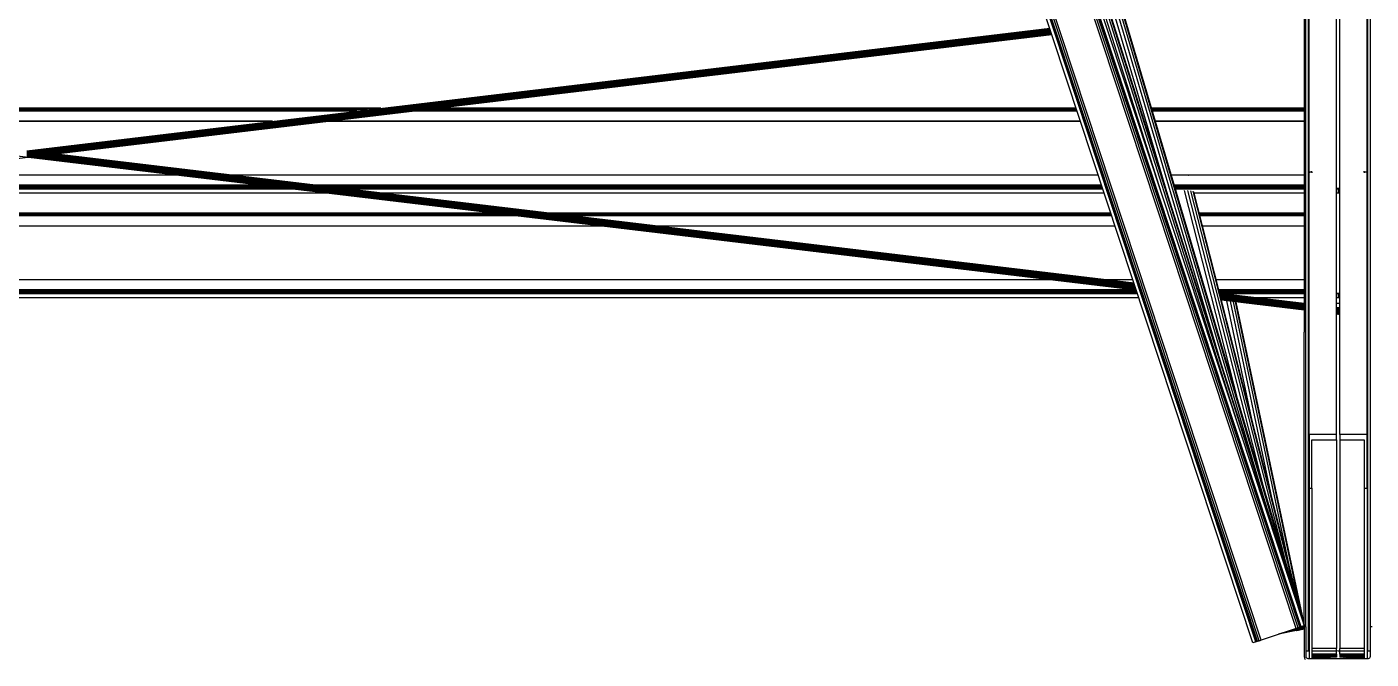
# Model space of a CAD drawing. Header units: millimetres. Extents: x 357 to 945, y 547 to 720.
# Drawn here: x 688.152 to 690.126, y 646.28 to 647.208 of the extents above; entities that cross this region are included whole.
import ezdxf

# ---------------------------------------------------------------- set-up
doc = ezdxf.new("R2010")
doc.units = ezdxf.units.MM
doc.layers.add('PLANTA-VIS', color=7, linetype='Continuous')

msp = doc.modelspace()

# ---------------------------------------------------------------- linework, layer by layer
at = {"layer": 'PLANTA-VIS', "extrusion": (0, 1, 0)}
for p, q in [((689.95181, 646.30351), (689.46528, 647.77796)), ((689.95656, 646.30507), (689.47042, 647.77833)), ((689.95714, 646.30526), (689.47105, 647.77838)), ((689.95878, 646.30581), (689.47283, 647.77851)), ((689.96125, 646.30662), (689.4755, 647.7787)), ((689.96416, 646.30758), (689.47865, 647.77893)), ((690.01544, 646.3245), (689.53419, 647.78295)), ((690.01834, 646.32546), (689.53733, 647.78317)), ((690.02081, 646.32627), (689.54, 647.78337)), ((690.02246, 646.32682), (689.54179, 647.7835)), ((690.02303, 646.32701), (689.54241, 647.78354)), ((690.02778, 646.32857), (689.54755, 647.78391)), ((690.0336, 646.29104), (690.0336, 647.73975)), ((690.0346, 646.99657), (690.0346, 647.73975)), ((690.0746, 646.60951), (690.0746, 647.73975)), ((690.0796, 646.60951), (690.0796, 647.73975)), ((690.1196, 646.99657), (690.1196, 647.73975)), ((690.1206, 646.29104), (690.1206, 647.73975)), ((690.0271, 647.69222), (690.0271, 646.75994)), ((690.0296, 646.32715), (690.0296, 647.69222)), ((690.1246, 646.32715), (690.1246, 647.69222)), ((689.81807, 646.96411), (689.6292, 647.5604)), ((689.92839, 646.62977), (689.63376, 647.55997)), ((690.00217, 646.4062), (689.63692, 647.55934)), ((690.02793, 646.32812), (689.63819, 647.55859)), ((689.82736, 646.96137), (689.73789, 647.2643)), ((689.90414, 646.71895), (689.74312, 647.26415)), ((689.9693, 646.51323), (689.74765, 647.26372)), ((690.01277, 646.37599), (689.75077, 647.26309)), ((690.02816, 646.32737), (689.75202, 647.26234)), ((686.5234, 646.82178), (689.65692, 647.19719)), ((689.78079, 646.82178), (686.64728, 647.19719)), ((688.1521, 647.02646), (689.65389, 647.20638)), ((688.1521, 647.02643), (689.6539, 647.20635)), ((688.1521, 647.02632), (689.65393, 647.20625)), ((688.1521, 647.02614), (689.65399, 647.20607)), ((688.1521, 647.02589), (689.65407, 647.20583)), ((688.1521, 647.02557), (689.65417, 647.20553)), ((688.1521, 647.02519), (689.65429, 647.20516)), ((688.1521, 647.02476), (689.65443, 647.20475)), ((688.1521, 647.02428), (689.65458, 647.20428)), ((688.1521, 647.02375), (689.65475, 647.20378)), ((688.1521, 647.02319), (689.65492, 647.20324)), ((688.1521, 647.02261), (689.65511, 647.20268)), ((688.1521, 647.02202), (689.6553, 647.20211)), ((688.1521, 647.02141), (689.65549, 647.20153)), ((688.1521, 647.02082), (689.65568, 647.20095)), ((688.1521, 647.02023), (689.65586, 647.20039)), ((688.1521, 647.01967), (689.65604, 647.19985)), ((688.1521, 647.01914), (689.65621, 647.19934)), ((688.1521, 647.01865), (689.65637, 647.19886)), ((688.1521, 647.0182), (689.65651, 647.19844)), ((688.1521, 647.01781), (689.65663, 647.19806)), ((688.1521, 647.01748), (689.65673, 647.19775)), ((688.1521, 647.01722), (689.65682, 647.19749)), ((688.1521, 647.01703), (689.65688, 647.19731)), ((688.15343, 647.01702), (689.65693, 647.19715)), ((688.67185, 647.08873), (687.63235, 647.08873)), ((688.6711, 647.08864), (687.63311, 647.08864)), ((688.66418, 647.08781), (687.64003, 647.08781)), ((688.65216, 647.08637), (687.65205, 647.08637)), ((688.6368, 647.08453), (687.66741, 647.08453)), ((689.6941, 647.08453), (688.71687, 647.08453)), ((689.69349, 647.08637), (688.73222, 647.08637)), ((689.69301, 647.08781), (688.74424, 647.08781)), ((689.69274, 647.08864), (688.75117, 647.08864)), ((689.69271, 647.08873), (688.75192, 647.08873)), ((690.0271, 647.08873), (689.8033, 647.08873)), ((690.0271, 647.08864), (689.80333, 647.08864)), ((690.0271, 647.08781), (689.80357, 647.08781)), ((690.0271, 647.08637), (689.804, 647.08637)), ((690.0271, 647.08453), (689.80454, 647.08453)), ((688.51301, 647.0697), (687.7912, 647.0697)), ((688.50993, 647.06933), (687.79428, 647.06933)), ((689.69911, 647.06933), (688.58999, 647.06933)), ((689.69899, 647.0697), (688.59308, 647.0697)), ((690.0271, 647.0697), (689.80892, 647.0697)), ((690.0271, 647.06933), (689.80903, 647.06933)), ((689.78081, 646.82174), (688.1521, 647.01686)), ((689.78075, 646.82191), (688.15262, 647.01697)), ((689.78069, 646.82211), (688.15359, 647.01704)), ((689.7806, 646.82238), (688.15469, 647.01717)), ((689.78048, 646.82272), (688.15606, 647.01734)), ((689.78035, 646.82313), (688.15769, 647.01753)), ((689.7802, 646.82359), (688.15954, 647.01775)), ((689.78003, 646.8241), (688.16159, 647.018)), ((689.77985, 646.82466), (688.16381, 647.01827)), ((689.77965, 646.82524), (688.16615, 647.01855)), ((689.77945, 646.82585), (688.1686, 647.01884)), ((689.77925, 646.82647), (688.17109, 647.01914)), ((689.77904, 646.8271), (688.17361, 647.01944)), ((689.77883, 646.82772), (688.1761, 647.01974)), ((689.77863, 646.82833), (688.17853, 647.02003)), ((689.77844, 646.82891), (688.18085, 647.02031)), ((689.77826, 646.82945), (688.18304, 647.02057)), ((689.7781, 646.82996), (688.18506, 647.02081)), ((689.77795, 646.83041), (688.18687, 647.02103)), ((689.77782, 646.8308), (688.18845, 647.02122)), ((689.77771, 646.83113), (688.18977, 647.02138)), ((689.77762, 646.83139), (688.19082, 647.0215)), ((689.77756, 646.83158), (688.19157, 647.02159)), ((689.77752, 646.83169), (688.19201, 647.02164)), ((689.77751, 646.83172), (688.19214, 647.02166)), ((690.0346, 646.99495), (690.0346, 646.99657)), ((690.0386, 646.99495), (690.0386, 646.99657)), ((690.1156, 646.99495), (690.1156, 646.99657)), ((690.1196, 646.99495), (690.1196, 646.99657)), ((688.37145, 646.99059), (687.93276, 646.99059)), ((689.72509, 646.99059), (688.45152, 646.99059)), ((690.0271, 646.99059), (689.83228, 646.99059)), ((689.85775, 646.99059), (689.8581, 646.99068)), ((689.85775, 646.99059), (689.8581, 646.99068)), ((689.8581, 646.99068), (689.85906, 646.99092)), ((689.85813, 646.99059), (689.8581, 646.99068)), ((689.85915, 646.99059), (689.85906, 646.99092)), ((690.0346, 646.99495), (690.0346, 646.99379)), ((690.0386, 646.99495), (690.0346, 646.99495)), ((690.0346, 646.60951), (690.0346, 646.99379)), ((690.0386, 646.99495), (690.0386, 646.99379)), ((690.1156, 646.99495), (690.1156, 646.99379)), ((690.1196, 646.99495), (690.1156, 646.99495)), ((690.1196, 646.99495), (690.1196, 646.99379)), ((690.1196, 646.60951), (690.1196, 646.99379)), ((688.59248, 646.96411), (687.71173, 646.96411)), ((688.54273, 646.97007), (687.76148, 646.97007)), ((688.53722, 646.97073), (687.76699, 646.97073)), ((688.5262, 646.97205), (687.77801, 646.97205)), ((688.51151, 646.97381), (687.7927, 646.97381)), ((688.49523, 646.97576), (687.80897, 646.97576)), ((689.72999, 646.97576), (688.5753, 646.97576)), ((689.73063, 646.97381), (688.59158, 646.97381)), ((689.73121, 646.97205), (688.60627, 646.97205)), ((689.73165, 646.97073), (688.61729, 646.97073)), ((689.73186, 646.97007), (688.6228, 646.97007)), ((689.73383, 646.96411), (688.67254, 646.96411)), ((690.0271, 646.97576), (689.83666, 646.97576)), ((690.0271, 646.97381), (689.83724, 646.97381)), ((690.0271, 646.97205), (689.83776, 646.97205)), ((690.0271, 646.97073), (689.83815, 646.97073)), ((690.0271, 646.97007), (689.83834, 646.97007)), ((689.93043, 646.65828), (689.85147, 646.96805)), ((689.96791, 646.53139), (689.85665, 646.9679)), ((689.9997, 646.42374), (689.86111, 646.96747)), ((690.02093, 646.35185), (689.86418, 646.96684)), ((690.02825, 646.32715), (689.86539, 646.96609)), ((690.0271, 646.96411), (689.8659, 646.96411)), ((690.0771, 646.97073), (690.0746, 646.97073)), ((690.0771, 646.97007), (690.0746, 646.97007)), ((690.0771, 646.96411), (690.0746, 646.96411)), ((690.0771, 646.97132), (690.0771, 646.97073)), ((690.0771, 646.97132), (690.0771, 646.97073)), ((690.0771, 646.97073), (690.0771, 646.97007)), ((690.0796, 646.97073), (690.0771, 646.97073)), ((690.0771, 646.97073), (690.0771, 646.97007)), ((690.0771, 646.97007), (690.0771, 646.96411)), ((690.0796, 646.97007), (690.0771, 646.97007)), ((690.0771, 646.97007), (690.0771, 646.96411)), ((690.0796, 646.96411), (690.0771, 646.96411)), ((688.87176, 646.93065), (687.43245, 646.93065)), ((688.85649, 646.93248), (687.44772, 646.93248)), ((688.84438, 646.93393), (687.45982, 646.93393)), ((688.83746, 646.93476), (687.46675, 646.93476)), ((688.83671, 646.93485), (687.4675, 646.93485)), ((689.74349, 646.93485), (688.91677, 646.93485)), ((689.74352, 646.93476), (688.91752, 646.93476)), ((689.74379, 646.93393), (688.92445, 646.93393)), ((689.74427, 646.93248), (688.93656, 646.93248)), ((689.74487, 646.93065), (688.95183, 646.93065)), ((690.0271, 646.93485), (689.87335, 646.93485)), ((690.0271, 646.93476), (689.87338, 646.93476)), ((690.0271, 646.93393), (689.87359, 646.93393)), ((690.0271, 646.93248), (689.87396, 646.93248)), ((690.0271, 646.93065), (689.87442, 646.93065)), ((688.99872, 646.91544), (687.30549, 646.91544)), ((688.99563, 646.91581), (687.30858, 646.91581)), ((689.74977, 646.91581), (689.0757, 646.91581)), ((689.74989, 646.91544), (689.07879, 646.91544)), ((690.0271, 646.91581), (689.87821, 646.91581)), ((690.0271, 646.91544), (689.8783, 646.91544)), ((689.78199, 646.81815), (686.5222, 646.81815)), ((689.78141, 646.81992), (686.52279, 646.81992)), ((689.77982, 646.82186), (686.52439, 646.82186)), ((689.65595, 646.8367), (686.64826, 646.8367)), ((689.77587, 646.8367), (689.73602, 646.8367)), ((690.0271, 646.8367), (689.89837, 646.8367)), ((690.0271, 646.82186), (689.90215, 646.82186)), ((690.0271, 646.81992), (689.90265, 646.81992)), ((690.0271, 646.81815), (689.9031, 646.81815)), ((689.7846, 646.81025), (686.51959, 646.81025)), ((689.78264, 646.81618), (686.52155, 646.81618)), ((689.78243, 646.81684), (686.52177, 646.81684)), ((690.0271, 646.81684), (689.90343, 646.81684)), ((690.0271, 646.80182), (689.90349, 646.81663)), ((690.0271, 646.80179), (689.90349, 646.8166)), ((690.0271, 646.80169), (689.90352, 646.81649)), ((690.0271, 646.80151), (689.90357, 646.81631)), ((690.0271, 646.80126), (689.90363, 646.81605)), ((690.0271, 646.80094), (689.90372, 646.81572)), ((690.0271, 646.80056), (689.90382, 646.81533)), ((690.0271, 646.80013), (689.90393, 646.81488)), ((690.0271, 646.79964), (689.90406, 646.81438)), ((690.0271, 646.79912), (689.9042, 646.81384)), ((690.0271, 646.79856), (689.90434, 646.81327)), ((690.0271, 646.79798), (689.9045, 646.81267)), ((690.0271, 646.79738), (689.90465, 646.81205)), ((690.0271, 646.79678), (689.90481, 646.81143)), ((690.0271, 646.79618), (689.90497, 646.81081)), ((690.0271, 646.7956), (689.90512, 646.81021)), ((690.0271, 646.79503), (689.90527, 646.80963)), ((690.0271, 646.7945), (689.90541, 646.80908)), ((690.0271, 646.79401), (689.90554, 646.80858)), ((690.0271, 646.79357), (689.90566, 646.80812)), ((690.0271, 646.79318), (689.90576, 646.80772)), ((690.0271, 646.79285), (689.90584, 646.80738)), ((690.0271, 646.79259), (689.90591, 646.80711)), ((690.0271, 646.79239), (689.90596, 646.80691)), ((690.0271, 646.79227), (689.906, 646.80678)), ((690.0271, 646.79223), (689.90601, 646.80674)), ((690.0271, 646.81618), (689.9073, 646.81618)), ((689.95057, 646.6319), (689.91378, 646.80581)), ((689.9805, 646.51447), (689.919, 646.80518)), ((690.00587, 646.41495), (689.92342, 646.80465)), ((690.02278, 646.3486), (689.92637, 646.8043)), ((690.02833, 646.32715), (689.92741, 646.80417)), ((690.0271, 646.81025), (689.95679, 646.81025)), ((690.0771, 646.81684), (690.0746, 646.81684)), ((690.0771, 646.81618), (690.0746, 646.81618)), ((690.0771, 646.81025), (690.0746, 646.81025)), ((690.0796, 646.80181), (690.0746, 646.80181)), ((690.0771, 646.81745), (690.0771, 646.81684)), ((690.0771, 646.81745), (690.0771, 646.81684)), ((690.0771, 646.81684), (690.0771, 646.81618)), ((690.0796, 646.81684), (690.0771, 646.81684)), ((690.0771, 646.81684), (690.0771, 646.81618)), ((690.0771, 646.81618), (690.0771, 646.81025)), ((690.0796, 646.81618), (690.0771, 646.81618)), ((690.0771, 646.81618), (690.0771, 646.81025)), ((690.0796, 646.81025), (690.0771, 646.81025)), ((690.07764, 646.79577), (690.0746, 646.79613)), ((690.078, 646.79569), (690.0746, 646.7961)), ((690.07835, 646.79555), (690.0746, 646.79599)), ((690.07868, 646.79533), (690.0746, 646.79581)), ((690.07899, 646.79504), (690.0746, 646.79556)), ((690.07927, 646.79469), (690.0746, 646.79525)), ((690.07951, 646.79428), (690.0746, 646.79487)), ((690.0796, 646.79384), (690.0746, 646.79443)), ((690.0796, 646.79335), (690.0746, 646.79395)), ((690.0796, 646.79283), (690.0746, 646.79343)), ((690.0796, 646.79227), (690.0746, 646.79287)), ((690.0796, 646.79169), (690.0746, 646.79229)), ((690.0796, 646.79109), (690.0746, 646.79169)), ((690.0796, 646.79049), (690.0746, 646.79109)), ((690.0796, 646.78989), (690.0746, 646.79049)), ((690.0796, 646.78931), (690.0746, 646.78991)), ((690.07954, 646.78875), (690.0746, 646.78934)), ((690.07931, 646.78825), (690.0746, 646.78881)), ((690.07903, 646.78779), (690.0746, 646.78832)), ((690.07873, 646.78738), (690.0746, 646.78788)), ((690.0784, 646.78703), (690.0746, 646.78749)), ((690.07806, 646.78674), (690.0746, 646.78716)), ((690.07769, 646.78653), (690.0746, 646.7869)), ((690.07732, 646.78638), (690.0746, 646.7867)), ((690.07695, 646.7863), (690.0746, 646.78658)), ((690.07657, 646.7863), (690.0746, 646.78654)), ((690.07657, 646.7863), (690.07695, 646.7863)), ((690.07695, 646.7863), (690.07732, 646.78638)), ((690.07732, 646.78638), (690.07769, 646.78653)), ((690.078, 646.79569), (690.07764, 646.79577)), ((690.07769, 646.78653), (690.07806, 646.78674)), ((690.07835, 646.79555), (690.078, 646.79569)), ((690.07806, 646.78674), (690.0784, 646.78703)), ((690.07868, 646.79533), (690.07835, 646.79555)), ((690.0784, 646.78703), (690.07873, 646.78738)), ((690.07899, 646.79504), (690.07868, 646.79533)), ((690.07873, 646.78738), (690.07903, 646.78779)), ((690.07927, 646.79469), (690.07899, 646.79504)), ((690.07903, 646.78779), (690.07931, 646.78825)), ((690.07951, 646.79428), (690.07927, 646.79469)), ((690.07931, 646.78825), (690.07954, 646.78875)), ((690.0796, 646.79407), (690.07951, 646.79428)), ((690.07954, 646.78875), (690.0796, 646.78892)), ((690.0271, 646.33297), (690.0271, 646.75994)), ((690.0746, 646.60951), (690.0346, 646.60951)), ((690.0346, 646.60951), (690.0346, 646.53045)), ((690.0386, 646.53045), (690.0386, 646.6016)), ((690.0386, 646.6016), (690.0746, 646.6016)), ((690.0746, 646.6016), (690.0746, 646.60951)), ((690.0746, 646.6016), (690.0746, 646.29507)), ((690.1196, 646.60951), (690.0796, 646.60951)), ((690.0796, 646.60951), (690.0796, 646.6016)), ((690.0796, 646.6016), (690.1156, 646.6016)), ((690.0796, 646.6016), (690.0796, 646.29507)), ((690.1156, 646.6016), (690.1156, 646.53045)), ((690.1196, 646.53045), (690.1196, 646.60951)), ((690.0346, 646.53045), (690.0386, 646.53045)), ((690.0346, 646.53045), (690.0346, 646.28015)), ((690.0386, 646.53045), (690.0386, 646.28015)), ((690.1156, 646.53045), (690.1196, 646.53045)), ((690.1156, 646.53045), (690.1156, 646.28015)), ((690.1196, 646.53045), (690.1196, 646.28015)), ((690.02487, 646.32498), (689.98983, 646.31604)), ((690.02451, 646.32629), (689.98985, 646.31605)), ((690.02451, 646.32629), (689.98989, 646.31606)), ((690.01544, 646.3245), (690.02002, 646.32601)), ((690.01834, 646.32546), (690.01544, 646.3245)), ((690.01554, 646.32419), (690.02028, 646.32569)), ((690.01569, 646.32369), (690.02046, 646.3251)), ((690.02081, 646.32627), (690.01834, 646.32546)), ((690.02451, 646.32629), (690.01863, 646.32455)), ((690.02487, 646.32498), (690.01893, 646.32346)), ((690.02028, 646.32569), (690.02017, 646.32605)), ((690.02028, 646.32569), (690.0243, 646.32697)), ((690.02046, 646.3251), (690.02029, 646.32569)), ((690.02046, 646.3251), (690.02451, 646.32629)), ((690.02078, 646.32394), (690.02049, 646.32509)), ((690.02078, 646.32394), (690.02487, 646.32498)), ((690.02684, 646.32826), (690.02081, 646.32627)), ((690.02246, 646.32682), (690.02081, 646.32627)), ((690.02186, 646.32619), (690.02258, 646.32642)), ((690.02778, 646.32857), (690.02246, 646.32682)), ((690.02303, 646.32701), (690.02246, 646.32682)), ((690.02699, 646.32782), (690.02258, 646.32642)), ((690.02286, 646.32651), (690.02699, 646.32782)), ((690.02778, 646.32857), (690.02303, 646.32701)), ((690.02312, 646.32453), (690.0271, 646.32554)), ((690.02352, 646.32672), (690.02699, 646.32782)), ((690.0243, 646.32697), (690.02417, 646.32737)), ((690.0243, 646.32697), (690.02699, 646.32782)), ((690.02451, 646.32629), (690.02431, 646.32696)), ((690.02451, 646.32629), (690.0271, 646.32705)), ((690.02487, 646.32498), (690.02454, 646.32629)), ((690.02487, 646.32498), (690.0271, 646.32555)), ((690.02521, 646.32353), (690.0249, 646.32498)), ((690.02699, 646.32782), (690.02685, 646.32826)), ((690.02699, 646.32782), (690.02793, 646.32812)), ((690.0272, 646.32715), (690.027, 646.32782)), ((690.0301, 646.32715), (690.0271, 646.32715)), ((690.0271, 646.32715), (690.0271, 646.28315)), ((690.02742, 646.32715), (690.02816, 646.32737)), ((690.0301, 646.28315), (690.0301, 646.32715)), ((690.1241, 646.32715), (690.1241, 646.28315)), ((690.1271, 646.32715), (690.1241, 646.32715)), ((689.95656, 646.30507), (689.95181, 646.30351)), ((689.95656, 646.30507), (689.95714, 646.30526)), ((689.95714, 646.30526), (689.95878, 646.30581)), ((689.96125, 646.30662), (689.9579, 646.30551)), ((689.95878, 646.30581), (689.96125, 646.30662)), ((689.96125, 646.30662), (689.96416, 646.30758)), ((690.01544, 646.3245), (689.96416, 646.30758)), ((690.01554, 646.32418), (689.98966, 646.31599)), ((690.01554, 646.32419), (689.9898, 646.31604)), ((690.02521, 646.32353), (689.98981, 646.31604)), ((690.02521, 646.32353), (689.98982, 646.31604)), ((690.01621, 646.32163), (689.98983, 646.31604)), ((690.01596, 646.32271), (689.98985, 646.31605)), ((690.01596, 646.32271), (689.98986, 646.31605)), ((690.01569, 646.32369), (689.98996, 646.31608)), ((690.01554, 646.32419), (690.01544, 646.3245)), ((690.01569, 646.32369), (690.01555, 646.32419)), ((690.01596, 646.32271), (690.01571, 646.32369)), ((690.01596, 646.32271), (690.02078, 646.32394)), ((690.01621, 646.32163), (690.01598, 646.32271)), ((690.01621, 646.32163), (690.02108, 646.32266)), ((690.01702, 646.3218), (690.01621, 646.32163)), ((690.01621, 646.32163), (690.01645, 646.32168)), ((690.01652, 646.32285), (690.01893, 646.32346)), ((690.01741, 646.32419), (690.01863, 646.32455)), ((690.01875, 646.32216), (690.01921, 646.32226)), ((690.01921, 646.32226), (690.0271, 646.32392)), ((690.02108, 646.32266), (690.02081, 646.32394)), ((690.02108, 646.32266), (690.02521, 646.32353)), ((690.02275, 646.32443), (690.02312, 646.32453)), ((690.02394, 646.32325), (690.02404, 646.32328)), ((690.025, 646.32348), (690.02404, 646.32328)), ((690.02521, 646.32353), (690.0271, 646.32392)), ((689.95166, 646.30396), (689.95163, 646.30407)), ((689.95166, 646.30396), (689.95166, 646.30396)), ((690.0336, 646.29104), (690.0301, 646.29104)), ((690.0346, 646.29104), (690.0336, 646.29104)), ((690.0746, 646.29507), (690.0386, 646.29507)), ((690.0746, 646.29104), (690.0386, 646.29104)), ((690.0746, 646.28701), (690.0386, 646.28701)), ((690.0746, 646.29104), (690.0746, 646.29507)), ((690.0796, 646.29051), (690.0746, 646.29156)), ((690.0746, 646.28701), (690.0746, 646.29104)), ((690.0746, 646.28701), (690.0746, 646.28478)), ((690.0796, 646.29156), (690.0771, 646.29104)), ((690.1156, 646.29507), (690.0796, 646.29507)), ((690.0796, 646.29104), (690.0796, 646.29507)), ((690.1156, 646.29104), (690.0796, 646.29104)), ((690.0796, 646.28701), (690.0796, 646.29104)), ((690.0796, 646.28701), (690.0796, 646.28478)), ((690.1156, 646.28701), (690.0796, 646.28701)), ((690.1206, 646.29104), (690.1196, 646.29104)), ((690.1241, 646.29104), (690.1206, 646.29104)), ((690.0271, 646.28315), (690.02755, 646.28085)), ((690.02755, 646.28085), (690.02885, 646.2789)), ((690.03033, 646.282), (690.0301, 646.28315)), ((690.03098, 646.28102), (690.03033, 646.282)), ((690.03195, 646.28037), (690.03098, 646.28102)), ((690.0331, 646.28015), (690.03195, 646.28037)), ((690.1211, 646.28015), (690.0331, 646.28015)), ((690.0746, 646.28478), (690.0386, 646.28478)), ((690.0746, 646.2843), (690.0386, 646.2843)), ((690.0746, 646.28399), (690.0386, 646.28399)), ((690.0746, 646.28339), (690.0386, 646.28339)), ((690.0746, 646.28275), (690.0386, 646.28275)), ((690.0746, 646.28228), (690.0386, 646.28228)), ((690.06494, 646.2817), (690.0386, 646.2817)), ((690.06506, 646.28228), (690.06462, 646.28015)), ((690.0746, 646.28478), (690.0746, 646.2843)), ((690.0746, 646.2843), (690.0746, 646.28399)), ((690.0746, 646.28399), (690.0746, 646.28339)), ((690.0746, 646.28339), (690.0746, 646.28275)), ((690.0746, 646.28275), (690.0746, 646.28228)), ((690.1156, 646.28478), (690.0796, 646.28478)), ((690.0796, 646.28478), (690.0796, 646.2843)), ((690.1156, 646.2843), (690.0796, 646.2843)), ((690.0796, 646.2843), (690.0796, 646.28399)), ((690.1156, 646.28399), (690.0796, 646.28399)), ((690.0796, 646.28399), (690.0796, 646.28339)), ((690.0796, 646.28339), (690.0796, 646.28275)), ((690.1156, 646.28339), (690.0796, 646.28339)), ((690.0796, 646.28275), (690.0796, 646.28228)), ((690.1156, 646.28275), (690.0796, 646.28275)), ((690.1156, 646.28228), (690.0796, 646.28228)), ((690.08549, 646.28228), (690.08505, 646.28015)), ((690.08959, 646.28015), (690.08914, 646.28228)), ((690.1156, 646.2817), (690.08926, 646.2817)), ((690.12224, 646.28037), (690.1211, 646.28015)), ((690.12322, 646.28102), (690.12224, 646.28037)), ((690.12387, 646.282), (690.12322, 646.28102)), ((690.1241, 646.28315), (690.12387, 646.282))]:
    msp.add_line(p, q, dxfattribs=at)

doc.saveas('drawing.dxf')
